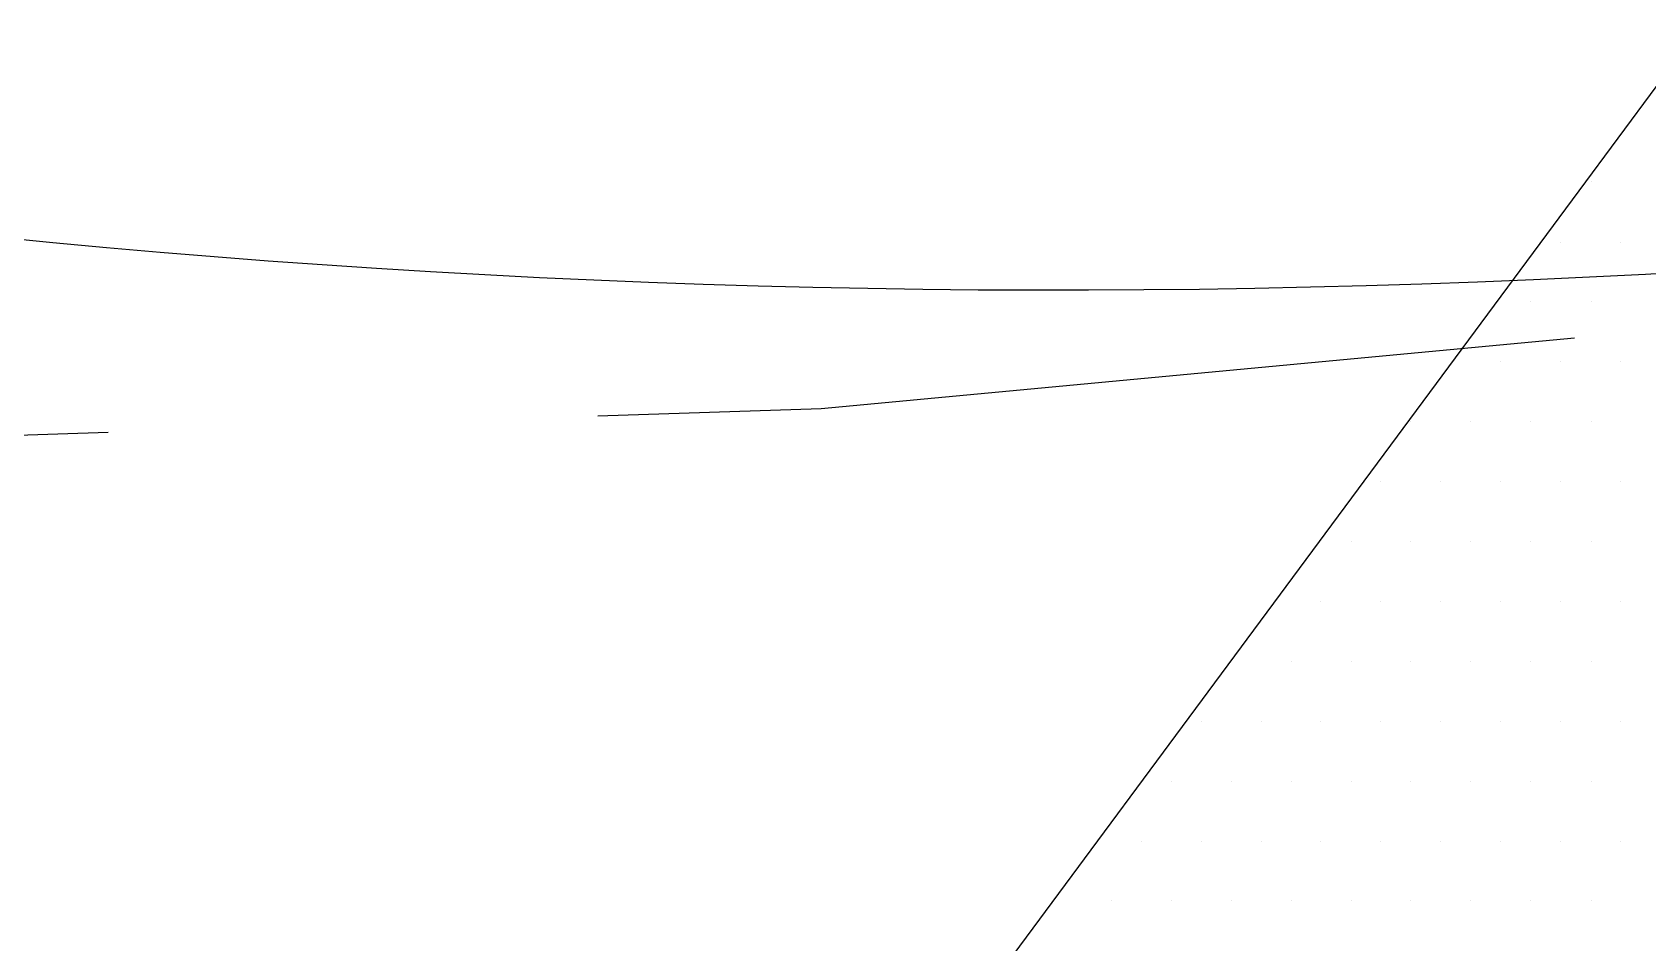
# Paper-space layout 'TOP_A1_00200_01-01-2017_MODELE' of a CAD drawing. Header units: metres. Extents: x 1274 to 2143, y 12 to 312.
# Drawn here: x 2046.022 to 2047.506, y 277.862 to 278.699 of the extents above; entities that cross this region are included whole.
import ezdxf

# ---------------------------------------------------------------- set-up
doc = ezdxf.new("R2010")
doc.units = ezdxf.units.M
doc.header["$LTSCALE"] = 2
doc.set_wipeout_variables(frame=1)
doc.linetypes.add('CACHEX2', pattern=[0.75, 0.5, -0.25])
for name, color, linetype in [('CARTOUCHE', 7, 'Continuous'), ('LOGO', 4, 'Continuous'), ('rosace', 7, 'Continuous')]:
    doc.layers.add(name, color=color, linetype=linetype)

# ---------------------------------------------------------------- blocks, each defined once
blk = doc.blocks.new('A$C715108E3')
at = {"layer": 'LOGO', "color": 131}
for p, q in [((-6.9339, -23.7891), (-6.9339, -23.7891)), ((-7.0019, -23.8804), (-7.0019, -23.8804)), ((-6.9924, -23.8804), (-6.9924, -23.8804)), ((-7.07, -23.973), (-7.07, -23.973)), ((-7.0389, -23.973), (-7.0389, -23.973)), ((-6.947, -23.973), (-6.947, -23.973)), ((-7.1371, -24.0642), (-7.1371, -24.0642)), ((-7.0846, -24.0642), (-7.0846, -24.0642)), ((-6.9924, -24.0642), (-6.9924, -24.0642)), ((-7.2053, -24.1555), (-7.2053, -24.1555)), ((-7.1307, -24.1555), (-7.1307, -24.1555)), ((-7.0389, -24.1555), (-7.0389, -24.1555)), ((-6.947, -24.1555), (-6.947, -24.1555)), ((-7.2731, -24.2481), (-7.2731, -24.2481)), ((-7.2683, -24.2481), (-7.2683, -24.2481)), ((-7.1764, -24.2481), (-7.1764, -24.2481)), ((-7.0846, -24.2481), (-7.0846, -24.2481)), ((-6.9924, -24.2481), (-6.9924, -24.2481)), ((-7.3412, -24.3394), (-7.3412, -24.3394)), ((-7.314, -24.3394), (-7.314, -24.3394)), ((-7.2222, -24.3394), (-7.2222, -24.3394)), ((-7.1307, -24.3394), (-7.1307, -24.3394)), ((-7.0389, -24.3394), (-7.0389, -24.3394)), ((-6.947, -24.3394), (-6.947, -24.3394)), ((-7.4092, -24.4306), (-7.4092, -24.4306)), ((-7.3597, -24.4306), (-7.3597, -24.4306)), ((-7.2683, -24.4306), (-7.2683, -24.4306)), ((-7.1764, -24.4306), (-7.1764, -24.4306)), ((-7.0846, -24.4306), (-7.0846, -24.4306)), ((-6.9924, -24.4306), (-6.9924, -24.4306)), ((-7.4772, -24.5232), (-7.4772, -24.5232)), ((-7.4058, -24.5232), (-7.4058, -24.5232)), ((-7.314, -24.5232), (-7.314, -24.5232)), ((-7.2222, -24.5232), (-7.2222, -24.5232)), ((-7.1307, -24.5232), (-7.1307, -24.5232)), ((-7.0389, -24.5232), (-7.0389, -24.5232)), ((-6.947, -24.5232), (-6.947, -24.5232)), ((-7.5449, -24.6147), (-7.5449, -24.6147)), ((-7.5434, -24.6147), (-7.5434, -24.6147)), ((-7.4515, -24.6147), (-7.4515, -24.6147)), ((-7.3597, -24.6147), (-7.3597, -24.6147)), ((-7.2683, -24.6147), (-7.2683, -24.6147)), ((-7.1764, -24.6147), (-7.1764, -24.6147)), ((-7.0846, -24.6147), (-7.0846, -24.6147)), ((-6.9924, -24.6147), (-6.9924, -24.6147)), ((-7.6131, -24.7059), (-7.6131, -24.7059)), ((-7.5891, -24.7059), (-7.5891, -24.7059)), ((-7.4973, -24.7059), (-7.4973, -24.7059)), ((-7.4058, -24.7059), (-7.4058, -24.7059)), ((-7.314, -24.7059), (-7.314, -24.7059)), ((-7.2222, -24.7059), (-7.2222, -24.7059)), ((-7.1307, -24.7059), (-7.1307, -24.7059)), ((-7.0389, -24.7059), (-7.0389, -24.7059)), ((-6.947, -24.7059), (-6.947, -24.7059)), ((-7.6809, -24.7985), (-7.6809, -24.7985)), ((-7.635, -24.7985), (-7.635, -24.7985)), ((-7.5434, -24.7985), (-7.5434, -24.7985)), ((-7.4515, -24.7985), (-7.4515, -24.7985)), ((-7.3597, -24.7985), (-7.3597, -24.7985)), ((-7.2683, -24.7985), (-7.2683, -24.7985)), ((-7.1764, -24.7985), (-7.1764, -24.7985)), ((-7.0846, -24.7985), (-7.0846, -24.7985)), ((-6.9924, -24.7985), (-6.9924, -24.7985)), ((-7.7486, -24.8898), (-7.7486, -24.8898)), ((-7.6809, -24.8898), (-7.6809, -24.8898)), ((-7.5891, -24.8898), (-7.5891, -24.8898)), ((-7.4973, -24.8898), (-7.4973, -24.8898)), ((-7.4058, -24.8898), (-7.4058, -24.8898)), ((-7.314, -24.8898), (-7.314, -24.8898)), ((-7.2222, -24.8898), (-7.2222, -24.8898)), ((-7.1307, -24.8898), (-7.1307, -24.8898)), ((-7.0389, -24.8898), (-7.0389, -24.8898)), ((-6.947, -24.8898), (-6.947, -24.8898)), ((-7.8163, -24.9811), (-7.8163, -24.9811)), ((-7.7267, -24.9811), (-7.7267, -24.9811)), ((-7.635, -24.9811), (-7.635, -24.9811)), ((-7.5434, -24.9811), (-7.5434, -24.9811)), ((-7.4515, -24.9811), (-7.4515, -24.9811)), ((-7.3597, -24.9811), (-7.3597, -24.9811)), ((-7.2683, -24.9811), (-7.2683, -24.9811)), ((-7.1764, -24.9811), (-7.1764, -24.9811)), ((-7.0846, -24.9811), (-7.0846, -24.9811)), ((-6.9924, -24.9811), (-6.9924, -24.9811))]:
    blk.add_line(p, q, dxfattribs=at)
blk.add_lwpolyline([(-4.7123, -20.7884), (-8.4641, -25.8566), (-8.5996, -26.1134), (-8.0987, -26.1134), (-7.2053, -26.0731), (-6.6093, -26.0457), (-6.203, -25.613), (-3.9696, -22.5417), (-2.7917, -25.1531), (-2.6026, -25.1257), (-1.9525, -24.8418), (-1.3029, -24.5438), (-2.3854, -21.8923), (1.9656, -22.2806)], dxfattribs=at)
blk = doc.blocks.new('A$C581E6685')
at = {"layer": 'rosace', "color": 32, "linetype": 'CACHEX2', "ltscale": 1.5}
blk.add_ellipse((-38.0538, 23.8138), major_axis=(-19.0311, -3.534), ratio=0.590567, dxfattribs=at)
at = {"layer": 'rosace', "color": 32}
blk.add_ellipse((-37.6144, 23.8499), major_axis=(-13.5768, -4.2839), ratio=0.791971, dxfattribs=at)
at = {"layer": 'CARTOUCHE'}
blk.add_blockref('A$C715108E3', (-31.6739, 36.3189), dxfattribs=at)
blk = doc.blocks.new('A$C4D68259D')
blk.add_wipeout([(0, 25.6223), (0.1652, 26.7367), (0.7383, 27.8861), (1.6708, 28.7909), (2.8466, 29.3316), (3.5435, 29.4509), (3.5435, 29.4509), (94.9287, 29.4623), (96.0552, 29.2902), (97.2167, 28.6987), (97.7035, 28.2661), (98.0951, 27.7798), (98.6162, 26.658), (98.7362, 26.0362), (98.7516, 25.8527), (98.7585, 3.8387), (98.5719, 2.6574), (98.0189, 1.5743), (97.5848, 1.0765), (97.1232, 0.6959), (95.9338, 0.1366), (95.4142, 0.0321), (95.1105, 0.0048), (3.7555, 0.0009), (2.7133, 0.169), (1.5147, 0.7841), (0.6714, 1.6707), (0.147, 2.7876), (0.0063, 3.6209)]).dxf.layer = 'CARTOUCHE'
at = {"layer": 'CARTOUCHE'}
blk.add_rational_spline([(0, 25.6223), (0, 14.7312), (0, 3.84), (0, 0), (3.84, 0), (49.3793, 0), (94.9185, 0), (98.7585, 0), (98.7585, 3.84), (98.7585, 14.7312), (98.7585, 25.6223), (98.7585, 29.4623), (94.9185, 29.4623), (49.3793, 29.4623), (3.84, 29.4623), (0, 29.4623), (0, 25.6223)], [1, 1, 1, 0.707106781187, 1, 1, 1, 0.707106781187, 1, 1, 1, 0.707106781187, 1, 1, 1, 0.707106781187, 1], degree=2, knots=[0, 0, 0, 1, 1, 2.570796, 2.570796, 3.570796, 3.570796, 5.141593, 5.141593, 6.141593, 6.141593, 7.712389, 7.712389, 8.712389, 8.712389, 10.283185, 10.283185, 10.283185], dxfattribs=at)
at = {"layer": 'CARTOUCHE', "xscale": 0.6, "yscale": 0.6, "zscale": 0.6}
blk.add_blockref('A$C581E6685', (37.2707, 1.3806), dxfattribs=at)

psp = doc.layouts.new('TOP_A1_00200_01-01-2017_MODELE')

# ---------------------------------------------------------------- block references
at = {"layer": 'rosace'}
psp.add_blockref('A$C4D68259D', (2033.3828, 269.7177), dxfattribs=at)

doc.saveas('drawing.dxf')
